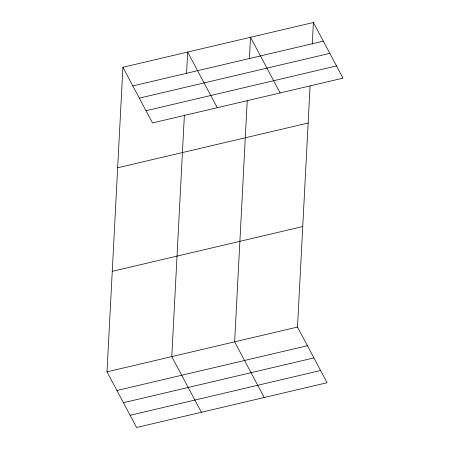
<?xml version="1.0" encoding="UTF-8"?>
<svg xmlns="http://www.w3.org/2000/svg" width="450" height="450" viewBox="0 0 450 450"><rect width="100%" height="100%" fill="white"/><g stroke="black" fill="none" stroke-linecap="round" stroke-linejoin="round"><path stroke-width="0.67" d="M310.078 86.012L297.501 327.066L327.094 382.725L136.603 427.5L107.01 371.841L122.906 67.275L313.397 22.5L342.99 78.159L152.499 122.934L122.906 67.275M184.393 114.868L171.776 356.619L201.369 412.273M186.542 73.688L187.672 52.054L217.266 107.713M247.219 100.789L234.636 341.843L264.234 397.502M249.407 58.911L250.532 37.277L280.131 92.936M312.266 44.139L313.397 22.5M132.823 85.922L323.308 41.147M139.314 98.139L329.805 53.359M146.008 110.722L336.493 65.942M117.658 167.782L308.149 123.008M112.258 271.333L302.743 226.558M107.01 371.841L297.501 327.066M116.927 390.488L307.412 345.713M123.418 402.699L313.909 357.924M130.112 415.288L320.597 370.507"/></g></svg>
